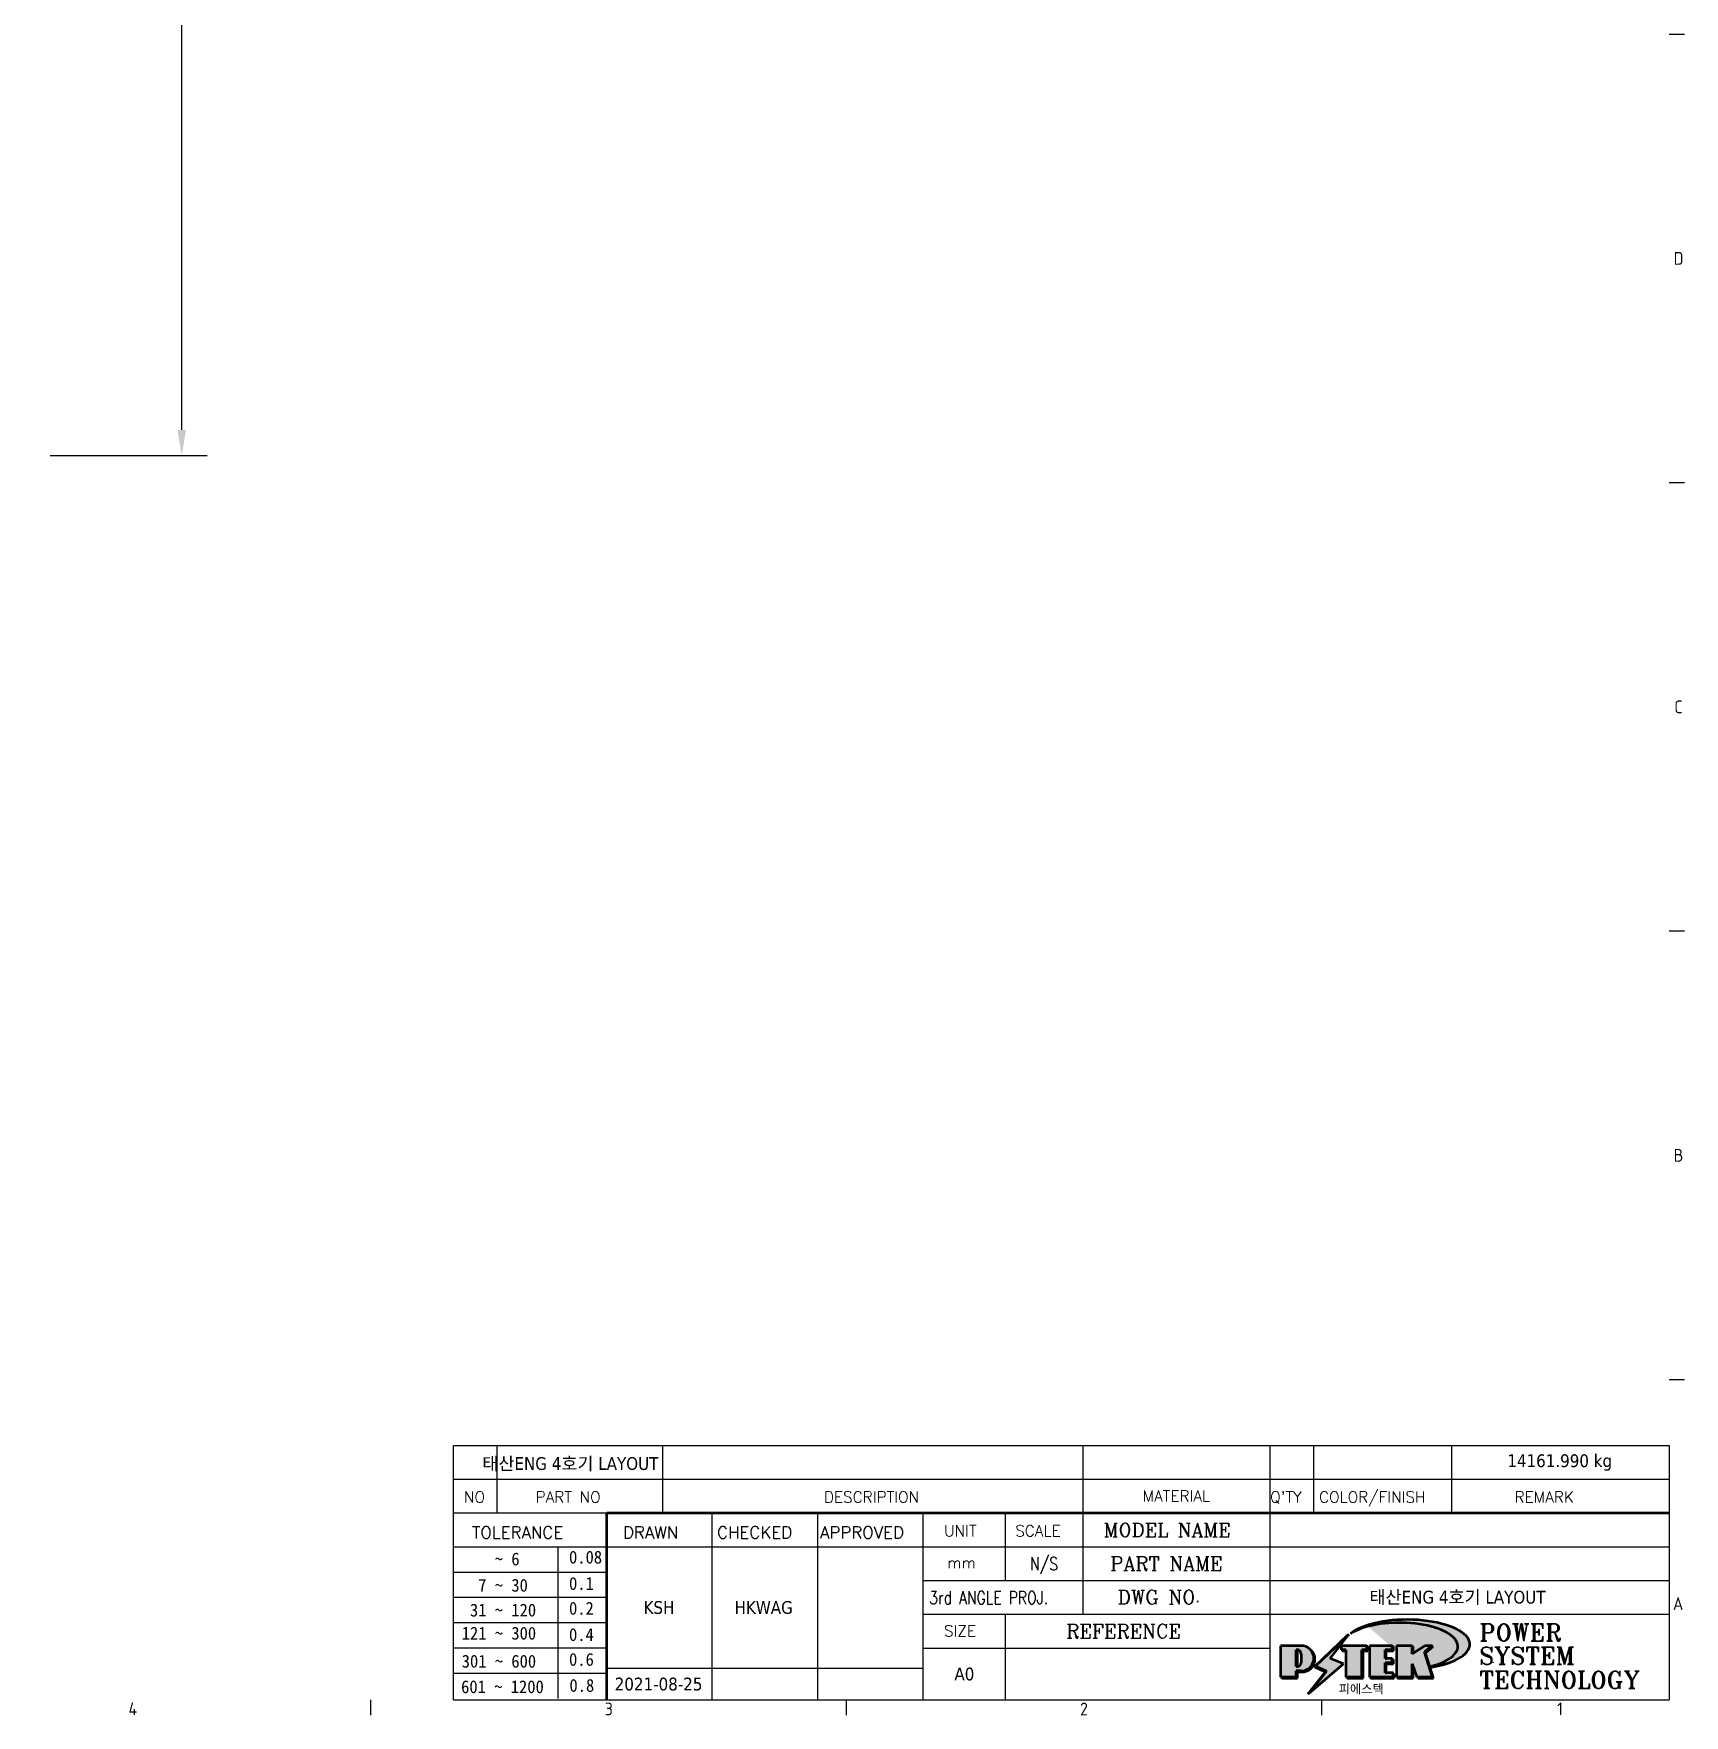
# Model space of a CAD drawing. Header units: millimetres. Extents: x 0 to 11890, y 0 to 8410.
# Drawn here: x 9134 to 11714, y 176 to 2804 of the extents above; entities that cross this region are included whole.
import ezdxf
from ezdxf.enums import TextEntityAlignment as Align

# ---------------------------------------------------------------- set-up
doc = ezdxf.new("R2010")
doc.units = ezdxf.units.MM
doc.header["$LTSCALE"] = 10
doc.layers.get('0').update_dxf_attribs({"color": 3, "lineweight": 25})
for name, color, linetype, lineweight in [('경계(ISO)', 7, 'Continuous', 25), ('제목(ISO)', 5, 'Continuous', 50), ('치수(ISO)', 2, 'Continuous', 25), ('해치(ISO)', 7, 'Continuous', 18)]:
    doc.layers.add(name, color=color, linetype=linetype, lineweight=lineweight)
doc.styles.add('HAN_291', font='')
doc.styles.add('HAN_370', font='', dxfattribs={"width": 2})
doc.styles.add('RC_284', font='ROMANC.shx')
doc.styles.add('RC_287', font='ROMANC.shx')
doc.styles.add('RC_292', font='ROMANC.shx')
doc.styles.add('ROMANT_294', font='romant.shx')
doc.styles.add('문자 텍스트_PSTEK_POSCO', font='isocp.shx')
doc.styles.add('치수 텍스트_PSTEK_POSCO', font='isocp.shx')
doc.styles.add('텍스트 스타일198', font='tahoma.ttf')
doc.styles.add('텍스트 스타일333', font='ROMANC.shx', dxfattribs={"width": 0.800000011920929})
doc.styles.get('HAN_291').set_extended_font_data('GulimChe')
doc.styles.get('HAN_370').set_extended_font_data('GulimChe')
doc.dimstyles.new('치수_PSTEK_POSCO', dxfattribs={"dimscale": 10, "dimtxt": 3, "dimasz": 2, "dimexe": 2, "dimexo": 2.5, "dimgap": 1, "dimtad": 1, "dimrnd": 1e-08, "dimdsep": 46, "dimtxsty": '치수 텍스트_PSTEK_POSCO', "dimcen": 0.09, "dimdle": 10, "dimclrd": 7, "dimclre": 7, "dimclrt": 2, "dimadec": 1, "dimazin": 2, "dimtfac": 1, "dimtmove": 0, "dimatfit": 3, "dimfxl": 0, "dimtolj": 1, "dimlwd": -1, "dimlwe": -1, "dimarcsym": 0})

# ---------------------------------------------------------------- blocks, each defined once
blk = doc.blocks.new('경계 Default Border')
at = {"layer": '경계(ISO)'}
for p, q in [((1169.000015258789, 280.3333282470703), (1171.399993896484, 280.3333282470703)), ((1169.000015258789, 210.2499961853027), (1171.399993896484, 210.2499961853027)), ((1169.000015258789, 140.1666641235352), (1171.399993896484, 140.1666641235352)), ((1169.000015258789, 70.08333206176758), (1171.399993896484, 70.08333206176758)), ((966.0624694824219, 20), (966.0624694824219, 17.59999990463257)), ((1040.374984741211, 20), (1040.374984741211, 17.59999990463257)), ((1114.6875, 20), (1114.6875, 17.59999990463257))]:
    blk.add_line(p, q, dxfattribs=at)
at = {"layer": '경계(ISO)', "color": 2, "char_height": 2.000000029802322, "attachment_point": 7, "style": '문자 텍스트_PSTEK_POSCO'}
for s, insert in [('D', (1169.718846771929, 244.2725963296058)), ('C', (1169.829693008277, 174.1892629962725)), ('B', (1169.718846771929, 104.1059296629392)), ('A', (1169.609600539701, 34.03689907122558)), ('4', (928.221896748788, 17.59999997019768)), ('3', (1002.664443034574, 17.580929648038)), ('2', (1076.949742964537, 17.580929648038)), ('1', (1151.501127422316, 17.59999997019768))]:
    blk.add_mtext(s, dxfattribs=dict(at, insert=insert))
blk = doc.blocks.new('제목 블록 PSTEK')
for color, points in [(252, [(317.2195697678507, 17.0593801673321), (322.0326348870767, 21.62682475217465), (322.2781991042243, 21.94392121864296), (317.0471853425802, 16.97985676345368), (318.7512090904202, 16.1899260703855), (316.0018030350395, 12.71868385740789), (316.3356552234328, 13.00206718743325), (318.9235935156908, 16.2694494742633)]), (5, [(321.6183518841322, 17.4193704504104), (319.5281351041078, 18.24969419629727), (322.4505835294948, 22.02344462252142), (317.2195697678507, 17.0593801673321), (318.9235935156908, 16.2694494742633), (316.1741874603099, 12.79820726128571)]), (1, [(324.4839107253602, 19.60711530335299), (325.2419748254881, 19.60711530335299), (325.2419748254881, 20.25857663940324), (321.2266040451076, 20.25857663940324), (321.2266040451076, 19.60711530335299), (321.9846681452406, 19.60711530335299), (321.9846681452406, 15.3430047401139), (324.4839107253602, 15.3430047401139)]), (252, [(321.9846681452406, 19.60711530335299), (321.4042753185749, 19.60711530335299), (321.4042753185749, 19.45905590879572), (321.9846681452406, 19.45905590879572)]), (252, [(324.6615819988275, 19.45905590879572), (325.4196460989604, 19.45905590879572), (325.4196460989604, 20.11051724484596), (325.2419748254881, 20.11051724484596), (325.2419748254881, 19.60711530335299), (324.4839107253602, 19.60711530335299), (324.4839107253602, 15.3430047401139), (322.1623394187076, 15.3430047401139), (322.1623394187076, 15.19494534555726), (324.6615819988275, 15.19494534555726)]), (1, [(329.2277337269622, 20.25857663940324), (325.65654113025, 20.25857663940324), (325.65654113025, 15.3430047401139), (329.3580259941756, 15.3430047401139), (329.3580259941756, 15.9944660761648), (328.1137701654877, 15.9944660761648), (328.1137701654877, 17.56360607323003), (329.2277337269622, 17.56360607323003), (329.2277337269622, 18.25543873810179), (328.1137701654877, 18.25543873810179), (328.1137701654877, 19.60711530335299), (329.2277337269622, 19.60711530335299)]), (252, [(328.2914414389548, 19.45905590879572), (329.4054050004294, 19.45905590879572), (329.4054050004294, 20.11051724484596), (329.2277337269622, 20.11051724484596), (329.2277337269622, 19.60711530335299), (328.1137701654877, 19.60711530335299), (328.1137701654877, 18.25543873810179), (328.2914414389548, 18.25543873810179)]), (1, [(332.3312149849806, 20.25857663940324), (329.8592894925411, 20.25857663940324), (329.8592894925411, 15.3430047401139), (332.3312149849806, 15.3430047401139), (332.3312149849806, 17.4318630164523), (333.0701931098801, 15.3430047401139), (335.4855464857051, 15.3430047401139), (334.2514536401189, 19.30614745124769), (335.4379594596742, 20.25857663940324), (334.3071782107978, 20.25857663940324), (332.3312149849806, 18.99741471888304)]), (252, [(332.5088862584528, 20.1105172448466), (332.3312149849806, 20.1105172448466), (332.3312149849806, 18.99741471888368), (332.5088862584528, 19.11081371413894)]), (252, [(335.6156307331414, 20.11051724484596), (335.2535118015555, 20.11051724484596), (334.2514536401189, 19.30614745124769), (335.4855464857051, 15.3430047401139), (333.1954852176545, 15.3430047401139), (333.2478643833523, 15.19494534555726), (335.6632177591723, 15.19494534555726), (334.4291249135862, 19.15808805669106)]), (252, [(329.5356972676428, 15.8464066816075), (329.3580259941756, 15.8464066816075), (329.3580259941756, 15.3430047401139), (325.8342124037171, 15.3430047401139), (325.8342124037171, 15.19494534555726), (329.5356972676428, 15.19494534555726)]), (252, [(328.2914414389548, 17.41554667867274), (329.4054050004294, 17.41554667867274), (329.4054050004294, 18.10737934354514), (329.2277337269622, 18.10737934354514), (329.2277337269622, 17.56360607323003), (328.1137701654877, 17.56360607323003), (328.1137701654877, 15.9944660761648), (328.2914414389548, 15.9944660761648)]), (252, [(332.5088862584528, 16.92964231796647), (332.3312149849806, 17.43186301645164), (332.3312149849806, 15.3430047401139), (330.0369607660135, 15.3430047401139), (330.0369607660135, 15.19494534555726), (332.5088862584528, 15.19494534555726)])]:
    blk.add_hatch(color=color).paths.add_polyline_path(points)
h = blk.add_hatch(color=1)
edge = h.paths.add_edge_path(flags=0)
edge.add_line((314.2242174273352, 19.60711530335299), (314.2242174273352, 17.00126995915134))
edge.add_line((314.2242174273352, 17.00126995915134), (314.3485873187598, 17.00126995915134))
edge.add_arc((314.3485873187598, 17.6527312952023), 0.6514613360509371, 270, 360)
edge.add_line((315.0000486548106, 17.6527312952023), (315.0000486548106, 18.95565396730211))
edge.add_arc((314.3485873187598, 18.95565396730212), 0.6514613360508712, 0, 90)
edge.add_line((314.3485873187598, 19.60711530335299), (314.2242174273352, 19.60711530335299))
edge = h.paths.add_edge_path()
edge.add_arc((314.9847713324306, 18.28938669179658), 1.969189947606664, 269.9999999999959, 450)
edge.add_line((314.9847713324306, 20.25857663940318), (311.7664314776902, 20.25857663940324))
edge.add_line((311.7664314776902, 20.25857663940324), (311.7664314776902, 15.3430047401139))
edge.add_line((311.7664314776902, 15.3430047401139), (314.2242174273352, 15.3430047401139))
edge.add_line((314.2242174273352, 15.3430047401139), (314.2242174273352, 16.32019674418991))
edge.add_line((314.2242174273352, 16.32019674418991), (314.9847713324307, 16.32019674418991))
h = blk.add_hatch(color=252)
edge = h.paths.add_edge_path()
edge.add_arc((314.9847713324309, 18.28938669179657), 1.969189947606666, 270, 406.8278729790604)
edge.add_arc((315.1624426058984, 18.1413272972396), 1.969189947606962, -90, 53.560984836317004, ccw=False)
edge.add_line((315.1624426058984, 16.17213734963263), (314.4018887008024, 16.17213734963263))
edge.add_line((314.4018887008024, 16.17213734963263), (314.4018887008024, 15.19494534555726))
edge.add_line((314.4018887008024, 15.19494534555726), (311.9441027511573, 15.19494534555726))
edge.add_line((311.9441027511573, 15.19494534555726), (311.9441027511573, 15.3430047401139))
edge.add_line((311.9441027511573, 15.3430047401139), (314.2242174273352, 15.3430047401139))
edge.add_line((314.2242174273352, 15.3430047401139), (314.2242174273352, 16.32019674418991))
edge.add_line((314.2242174273352, 16.32019674418991), (314.9847713324309, 16.32019674418991))
h = blk.add_hatch(color=252)
edge = h.paths.add_edge_path()
edge.add_line((314.4018887008024, 19.45905590879572), (314.5262585922315, 19.45905590879572))
edge.add_arc((314.5262585922314, 18.80759457274939), 0.6514613360463194, 60.4189348879147, 90.00000000000318, ccw=False)
edge.add_arc((314.3485873187602, 18.95565396730057), 0.6514613360524251, 39.96992292766206, 90.00000000009999)
edge.add_line((314.3485873187591, 19.60711530335307), (314.2242174273352, 19.60711530335298))
edge.add_line((314.2242174273352, 19.60711530335299), (314.2242174273352, 17.00126995915134))
edge.add_line((314.2242174273352, 17.00126995915134), (314.3485873187591, 17.00126995915134))
edge.add_arc((314.3485873187568, 17.652731295233), 0.6514613360816299, 270.0000000002, 274.6930825552478)
edge.add_line((314.4018887008024, 17.0034541317032), (314.4018887008024, 19.45905590879572))
at = {"layer": '해치(ISO)'}
h = blk.add_hatch(color=140, dxfattribs=at)
edge = h.paths.add_edge_path()
edge.add_ellipse((330.3660919371412, 20.15576403068321), major_axis=(9.100907360794343, 0), ratio=0.4069904968023172, start_angle=301.3098473703837, end_angle=507.7436900681698)
edge.add_ellipse((331.5340919371412, 20.4634168429492), major_axis=(-9.82350664112931, 0), ratio=0.3942600559756514, start_angle=111.51207141178469, end_angle=334.47025347086895, ccw=False)
edge.add_line((335.1363447531188, 16.8601935978785), (335.0955236905705, 16.99119398620872))
at = {"color": 180}
for p, q in [((182.475792979055, 11.79100474011392), (182.4757929790549, 51.56524660363496)), ((182.4757929790549, 51.56524660363496), (372.4757929537551, 51.56524660363496)), ((189.2651435055721, 51.56524660363496), (189.2651435055722, 41.00524660363494)), ((215.2152739891528, 41.00524660363494), (215.2152739891528, 51.56524660363496)), ((280.8758854511282, 51.56524660363496), (280.8758854511282, 41.00524660363494)), ((310.0881549537552, 51.56524660363496), (310.0881549537553, 41.00524660363494)), ((316.9044520275131, 51.56524660363496), (316.9044520275127, 41.00524660363494)), ((338.4566026226726, 51.56524660363496), (338.4566026226727, 41.00524660363494)), ((372.4757929537551, 51.56524660363496), (372.4757929537551, 11.79100474011389)), ((182.475792979055, 46.2852466036349), (372.4757929537551, 46.28524660363492)), ((182.475792979055, 41.00524660363493), (206.451475290024, 41.00524660363493)), ((222.9401812389276, 11.79100474011392), (222.9401812389276, 41.00524660363494)), ((239.4288871878316, 11.79100474011392), (239.4288871878316, 41.00524660363494)), ((255.9175931367356, 11.79100474011392), (255.9175931367356, 41.00524660363494)), ((268.6918866058747, 41.00524660363494), (268.6918866058747, 30.44524660363498)), ((280.8758854511282, 41.00524660363494), (280.8758854511282, 25.16524660363502)), ((310.088154953755, 41.00524660363494), (310.088154953755, 11.79100474011392)), ((182.475792979055, 35.72524660363497), (206.451475290024, 35.72524660363497)), ((198.8621818849491, 12.02524660363491), (198.8621818849491, 35.72524660363497)), ((206.451475290024, 35.72524660363497), (372.4757929537551, 35.72524660363497)), ((182.475792979055, 31.77524660363492), (206.451475290024, 31.77524660363492)), ((255.917593136736, 30.44524660363498), (372.4757929537552, 30.44524660363501)), ((182.475792979055, 27.82524660363487), (206.451475290024, 27.82524660363487)), ((182.475792979055, 23.87524660363505), (206.451475290024, 23.87524660363505)), ((255.9175931367359, 25.16524660363502), (372.4757929537552, 25.165246603635)), ((268.6918866058744, 25.16524660363502), (268.6918866058744, 11.79100474011392)), ((182.475792979055, 19.92524660363478), (206.451475290024, 19.92524660363478)), ((255.9175931367359, 19.88524660363481), (310.0881549537553, 19.88524660363481)), ((182.475792979055, 15.97524660363496), (206.451475290024, 15.97524660363496)), ((206.451475290024, 16.74100474011396), (255.9175931367359, 16.74100474011396)), ((182.475792979055, 11.79100474011392), (372.4757929537551, 11.79100474011389))]:
    blk.add_line(p, q, dxfattribs=at)
at = {"color": 7, "lineweight": 50}
for p, q in [((206.4514752900237, 11.79100474011392), (206.4514752900237, 41.00524660363494)), ((206.451475290024, 41.00524660363494), (372.4757929537551, 41.00524660363496))]:
    blk.add_line(p, q, dxfattribs=at)
at = {"color": 7}
for p, q in [((322.2781991042243, 21.94392121864296), (317.0471853425802, 16.97985676345368)), ((322.4505835294948, 22.02344462252142), (317.2195697678507, 17.0593801673321)), ((317.2195697678507, 17.0593801673321), (322.0326348870767, 21.62682475217465)), ((319.5281351041078, 18.24969419629727), (322.4505835294948, 22.02344462252142)), ((322.0326348870767, 21.62682475217465), (322.2781991042243, 21.94392121864296)), ((311.7664314776902, 20.25900474011391), (311.7664314776902, 15.34300474011391)), ((314.9847713324309, 20.25857663940324), (311.7664314776902, 20.25857663940324)), ((314.9847713324309, 20.25857663940324), (311.7664314776902, 20.25857663940324)), ((311.7664314776902, 20.25857663940324), (311.7664314776902, 15.3430047401139)), ((314.2242174273352, 17.00126995915134), (314.2242174273352, 19.60711530335299)), ((314.2242174273352, 19.60711530335299), (314.3485873187591, 19.60711530335299)), ((314.3485873187591, 19.60711530335299), (314.2242174273352, 19.60711530335299)), ((314.2242174273352, 19.60711530335299), (314.2242174273352, 17.00126995915134)), ((314.2242174273352, 17.00126995915134), (314.2242174273352, 19.60711530335299)), ((314.2242174273352, 19.60711530335299), (314.3485873187591, 19.60711530335299)), ((314.4018887008024, 19.45905590879572), (314.5262585922314, 19.45905590879572)), ((314.4018887008024, 17.0034541317032), (314.4018887008024, 19.45905590879572)), ((315.0000486548106, 18.95565396730275), (315.0000486548106, 17.65273129520161)), ((315.0000486548106, 18.95565396730275), (315.0000486548106, 17.65273129520161)), ((325.2419748254881, 20.25857663940324), (321.2266040451076, 20.25857663940324)), ((321.2266040451076, 20.25857663940324), (321.2266040451076, 19.60711530335299)), ((325.2419748254881, 20.25857663940324), (321.2266040451076, 20.25857663940324)), ((321.2266040451076, 20.25857663940324), (321.2266040451076, 19.60711530335299)), ((321.2266040451076, 19.60711530335299), (321.9846681452406, 19.60711530335299)), ((321.2266040451076, 19.60711530335299), (321.9846681452406, 19.60711530335299)), ((321.4042753185749, 19.60711530335299), (321.4042753185749, 19.45905590879572)), ((321.9846681452406, 19.60711530335299), (321.4042753185749, 19.60711530335299)), ((321.4042753185749, 19.45905590879572), (321.9846681452406, 19.45905590879572)), ((321.9846681452406, 19.60711530335299), (321.9846681452406, 15.3430047401139)), ((321.9846681452406, 19.45905590879572), (321.9846681452406, 19.60711530335299)), ((321.9846681452406, 19.60711530335299), (321.9846681452406, 15.3430047401139)), ((324.4839107253602, 19.60711530335299), (325.2419748254881, 19.60711530335299)), ((324.4839107253602, 15.3430047401139), (324.4839107253602, 19.60711530335299)), ((325.2419748254881, 19.60711530335299), (324.4839107253602, 19.60711530335299)), ((324.4839107253602, 19.60711530335299), (324.4839107253602, 15.3430047401139)), ((324.4839107253602, 19.60711530335299), (325.2419748254881, 19.60711530335299)), ((324.4839107253602, 15.3430047401139), (324.4839107253602, 19.60711530335299)), ((324.6615819988275, 19.45905590879572), (325.4196460989604, 19.45905590879572)), ((324.6615819988275, 15.19494534555726), (324.6615819988275, 19.45905590879572)), ((325.2419748254881, 19.60711530335299), (325.2419748254881, 20.25857663940324)), ((325.2419748254881, 19.60711530335299), (325.2419748254881, 20.25857663940324)), ((325.4196460989604, 20.11051724484596), (325.2419748254881, 20.11051724484596)), ((325.2419748254881, 20.11051724484596), (325.2419748254881, 19.60711530335299)), ((325.4196460989604, 19.45905590879572), (325.4196460989604, 20.11051724484596)), ((329.2277337269622, 20.25857663940324), (325.65654113025, 20.25857663940324)), ((325.65654113025, 20.25857663940324), (325.65654113025, 15.3430047401139)), ((325.65654113025, 20.25857663940324), (325.65654113025, 15.3430047401139)), ((329.2277337269622, 20.25857663940324), (325.65654113025, 20.25857663940324)), ((328.1137701654877, 18.25543873810179), (328.1137701654877, 19.60711530335299)), ((328.1137701654877, 19.60711530335299), (329.2277337269622, 19.60711530335299)), ((329.2277337269622, 19.60711530335299), (328.1137701654877, 19.60711530335299)), ((328.1137701654877, 19.60711530335299), (328.1137701654877, 18.25543873810179)), ((328.1137701654877, 18.25543873810179), (328.1137701654877, 19.60711530335299)), ((328.1137701654877, 19.60711530335299), (329.2277337269622, 19.60711530335299)), ((328.2914414389548, 18.25543873810179), (328.2914414389548, 19.45905590879572)), ((328.2914414389548, 19.45905590879572), (329.4054050004294, 19.45905590879572)), ((329.2277337269622, 19.60711530335299), (329.2277337269622, 20.25857663940324)), ((329.2277337269622, 19.60711530335299), (329.2277337269622, 20.25857663940324)), ((329.4054050004294, 20.11051724484596), (329.2277337269622, 20.11051724484596)), ((329.2277337269622, 20.11051724484596), (329.2277337269622, 19.60711530335299)), ((329.4054050004294, 19.45905590879572), (329.4054050004294, 20.11051724484596)), ((332.3312149849806, 20.25857663940324), (329.8592894925411, 20.25857663940324)), ((329.8592894925411, 20.25857663940324), (329.8592894925411, 15.3430047401139)), ((329.8592894925411, 20.25857663940324), (329.8592894925411, 15.3430047401139)), ((332.3312149849806, 20.25857663940324), (329.8592894925411, 20.25857663940324)), ((334.3071782107978, 20.25857663940324), (332.3312149849806, 18.99741471888304)), ((332.3312149849806, 18.99741471888304), (332.3312149849806, 20.25857663940324)), ((334.3071782107978, 20.25857663940324), (332.3312149849806, 18.99741471888304)), ((332.3312149849806, 18.99741471888304), (332.3312149849806, 20.25857663940324)), ((332.5088862584528, 20.1105172448466), (332.3312149849806, 20.1105172448466)), ((332.3312149849806, 20.1105172448466), (332.3312149849806, 18.99741471888368)), ((332.3312149849806, 18.99741471888368), (332.5088862584528, 19.11081371413894)), ((332.5088862584528, 19.11081371413894), (332.5088862584528, 20.1105172448466)), ((334.2514536401189, 19.30614745124769), (335.4379594596742, 20.25857663940324)), ((334.2514536401189, 19.30614745124769), (335.4379594596742, 20.25857663940324)), ((335.2535118015555, 20.11051724484596), (334.2514536401189, 19.30614745124769)), ((335.4855464857051, 15.3430047401139), (334.2514536401189, 19.30614745124769)), ((334.2514536401189, 19.30614745124769), (335.4855464857051, 15.3430047401139)), ((335.4855464857051, 15.3430047401139), (334.2514536401189, 19.30614745124769)), ((335.4379594596742, 20.25857663940324), (334.3071782107978, 20.25857663940324)), ((335.4379594596742, 20.25857663940324), (334.3071782107978, 20.25857663940324)), ((334.4291249135862, 19.15808805669104), (335.6156307331414, 20.11051724484596)), ((335.6632177591723, 15.19494534555726), (334.4291249135862, 19.15808805669104)), ((335.6156307331414, 20.11051724484596), (335.2535118015555, 20.11051724484596)), ((314.3485873187591, 17.00126995915134), (314.2242174273352, 17.00126995915134)), ((314.2242174273352, 17.00126995915134), (314.3485873187591, 17.00126995915134)), ((314.3485873187591, 17.00126995915134), (314.2242174273352, 17.00126995915134)), ((314.2242174273352, 16.32019674418991), (314.9847713324309, 16.32019674418991)), ((314.2242174273352, 15.3430047401139), (314.2242174273352, 16.32019674418991)), ((314.9847713324309, 16.32019674418991), (314.2242174273352, 16.32019674418991)), ((314.2242174273352, 16.32019674418991), (314.2242174273352, 15.3430047401139)), ((314.2242174273352, 16.32019674418991), (314.9847713324309, 16.32019674418991)), ((314.2242174273352, 15.3430047401139), (314.2242174273352, 16.32019674418991)), ((314.4018887008024, 16.17213734963263), (315.162442605898, 16.17213734963263)), ((314.4018887008024, 15.19494534555726), (314.4018887008024, 16.17213734963263)), ((318.7512090904202, 16.1899260703855), (316.0018030350395, 12.71868385740789)), ((316.1741874603099, 12.79820726128571), (321.6183518841322, 17.4193704504104)), ((318.9235935156908, 16.2694494742633), (316.1741874603099, 12.79820726128571)), ((316.3356552234328, 13.00206718743325), (318.9235935156908, 16.2694494742633)), ((317.0471853425802, 16.97985676345368), (318.7512090904202, 16.1899260703855)), ((318.9235935156908, 16.2694494742633), (317.2195697678507, 17.0593801673321)), ((317.2195697678507, 17.0593801673321), (318.9235935156908, 16.2694494742633)), ((321.6183518841322, 17.4193704504104), (319.5281351041078, 18.24969419629727)), ((329.2277337269622, 18.25543873810179), (328.1137701654877, 18.25543873810179)), ((328.1137701654877, 18.25543873810179), (328.2914414389548, 18.25543873810179)), ((329.2277337269622, 18.25543873810179), (328.1137701654877, 18.25543873810179)), ((328.1137701654877, 17.56360607323003), (329.2277337269622, 17.56360607323003)), ((328.1137701654877, 15.9944660761648), (328.1137701654877, 17.56360607323003)), ((329.2277337269622, 17.56360607323003), (328.1137701654877, 17.56360607323003)), ((328.1137701654877, 17.56360607323003), (328.1137701654877, 15.9944660761648)), ((328.1137701654877, 17.56360607323003), (329.2277337269622, 17.56360607323003)), ((328.1137701654877, 15.9944660761648), (328.1137701654877, 17.56360607323003)), ((329.3580259941756, 15.9944660761648), (328.1137701654877, 15.9944660761648)), ((328.1137701654877, 15.9944660761648), (328.2914414389548, 15.9944660761648)), ((329.3580259941756, 15.9944660761648), (328.1137701654877, 15.9944660761648)), ((328.2914414389548, 15.9944660761648), (328.2914414389548, 17.41554667867274)), ((328.2914414389548, 17.41554667867274), (329.4054050004294, 17.41554667867274)), ((329.2277337269622, 17.56360607323003), (329.2277337269622, 18.25543873810179)), ((329.2277337269622, 17.56360607323003), (329.2277337269622, 18.25543873810179)), ((329.4054050004294, 18.10737934354514), (329.2277337269622, 18.10737934354514)), ((329.2277337269622, 18.10737934354514), (329.2277337269622, 17.56360607323003)), ((329.3580259941756, 15.3430047401139), (329.3580259941756, 15.9944660761648)), ((329.3580259941756, 15.3430047401139), (329.3580259941756, 15.9944660761648)), ((329.5356972676428, 15.8464066816075), (329.3580259941756, 15.8464066816075)), ((329.3580259941756, 15.8464066816075), (329.3580259941756, 15.3430047401139)), ((329.4054050004294, 17.41554667867274), (329.4054050004294, 18.10737934354514)), ((329.5356972676428, 15.19494534555726), (329.5356972676428, 15.8464066816075)), ((332.3312149849806, 17.4318630164523), (333.0701931098801, 15.3430047401139)), ((332.3312149849806, 15.3430047401139), (332.3312149849806, 17.4318630164523)), ((332.5088862584528, 16.92964231796647), (332.3312149849806, 17.43186301645164)), ((332.3312149849806, 17.43186301645164), (332.3312149849806, 15.3430047401139)), ((332.3312149849806, 17.4318630164523), (333.0701931098801, 15.3430047401139)), ((332.3312149849806, 15.3430047401139), (332.3312149849806, 17.4318630164523)), ((332.5088862584528, 15.19494534555726), (332.5088862584528, 16.92964231796647)), ((345.0447381189468, 17.50375595811051), (344.9867755289346, 17.689895936919)), ((311.7664314776902, 15.3430047401139), (314.2242174273352, 15.3430047401139)), ((311.7664314776902, 15.3430047401139), (314.2242174273352, 15.3430047401139)), ((314.2242174273352, 15.3430047401139), (311.9441027511573, 15.3430047401139)), ((311.9441027511573, 15.3430047401139), (311.9441027511573, 15.19494534555726)), ((311.9441027511573, 15.19494534555726), (314.4018887008024, 15.19494534555726)), ((321.9846681452406, 15.3430047401139), (324.4839107253602, 15.3430047401139)), ((321.9846681452406, 15.3430047401139), (324.4839107253602, 15.3430047401139)), ((324.4839107253602, 15.3430047401139), (322.1623394187076, 15.3430047401139)), ((322.1623394187076, 15.3430047401139), (322.1623394187076, 15.19494534555726)), ((322.1623394187076, 15.19494534555726), (324.6615819988275, 15.19494534555726)), ((325.65654113025, 15.3430047401139), (329.3580259941756, 15.3430047401139)), ((325.65654113025, 15.3430047401139), (329.3580259941756, 15.3430047401139)), ((329.3580259941756, 15.3430047401139), (325.8342124037171, 15.3430047401139)), ((325.8342124037171, 15.3430047401139), (325.8342124037171, 15.19494534555726)), ((325.8342124037171, 15.19494534555726), (329.5356972676428, 15.19494534555726)), ((329.8592894925411, 15.3430047401139), (332.3312149849806, 15.3430047401139)), ((329.8592894925411, 15.3430047401139), (332.3312149849806, 15.3430047401139)), ((332.3312149849806, 15.3430047401139), (330.0369607660135, 15.3430047401139)), ((330.0369607660135, 15.3430047401139), (330.0369607660135, 15.19494534555726)), ((330.0369607660135, 15.19494534555726), (332.5088862584528, 15.19494534555726)), ((333.0701931098801, 15.3430047401139), (335.4855464857051, 15.3430047401139)), ((333.0701931098801, 15.3430047401139), (335.4855464857051, 15.3430047401139)), ((335.4855464857051, 15.3430047401139), (333.1954852176545, 15.3430047401139)), ((333.1954852176545, 15.3430047401139), (333.2478643833523, 15.19494534555726)), ((333.2478643833523, 15.19494534555726), (335.6632177591723, 15.19494534555726)), ((316.0018030350395, 12.71868385740789), (316.3356552234328, 13.00206718743325))]:
    blk.add_line(p, q, dxfattribs=at)
at = {"color": 5}
for p, q in [((322.4505835294948, 22.02344462252142), (317.2195697678507, 17.0593801673321)), ((319.5281351041078, 18.24969419629727), (322.4505835294948, 22.02344462252142)), ((316.1741874603099, 12.79820726128571), (321.6183518841322, 17.4193704504104)), ((318.9235935156908, 16.2694494742633), (316.1741874603099, 12.79820726128571)), ((317.2195697678507, 17.0593801673321), (318.9235935156908, 16.2694494742633)), ((321.6183518841322, 17.4193704504104), (319.5281351041078, 18.24969419629727))]:
    blk.add_line(p, q, dxfattribs=at)
at = {"color": 1}
for p, q in [((314.9847713324309, 20.25857663940324), (311.7664314776902, 20.25857663940324)), ((311.7664314776902, 20.25857663940324), (311.7664314776902, 15.3430047401139)), ((314.2242174273352, 17.00126995915134), (314.2242174273352, 19.60711530335299)), ((314.2242174273352, 19.60711530335299), (314.3485873187591, 19.60711530335299)), ((315.0000486548106, 18.95565396730275), (315.0000486548106, 17.65273129520161)), ((325.2419748254881, 20.25857663940324), (321.2266040451076, 20.25857663940324)), ((321.2266040451076, 20.25857663940324), (321.2266040451076, 19.60711530335299)), ((321.2266040451076, 19.60711530335299), (321.9846681452406, 19.60711530335299)), ((321.9846681452406, 19.60711530335299), (321.9846681452406, 15.3430047401139)), ((324.4839107253602, 19.60711530335299), (325.2419748254881, 19.60711530335299)), ((324.4839107253602, 15.3430047401139), (324.4839107253602, 19.60711530335299)), ((325.2419748254881, 19.60711530335299), (325.2419748254881, 20.25857663940324)), ((329.2277337269622, 20.25857663940324), (325.65654113025, 20.25857663940324)), ((325.65654113025, 20.25857663940324), (325.65654113025, 15.3430047401139)), ((328.1137701654877, 18.25543873810179), (328.1137701654877, 19.60711530335299)), ((328.1137701654877, 19.60711530335299), (329.2277337269622, 19.60711530335299)), ((329.2277337269622, 19.60711530335299), (329.2277337269622, 20.25857663940324)), ((332.3312149849806, 20.25857663940324), (329.8592894925411, 20.25857663940324)), ((329.8592894925411, 20.25857663940324), (329.8592894925411, 15.3430047401139)), ((334.3071782107978, 20.25857663940324), (332.3312149849806, 18.99741471888304)), ((332.3312149849806, 18.99741471888304), (332.3312149849806, 20.25857663940324)), ((334.2514536401189, 19.30614745124769), (335.4379594596742, 20.25857663940324)), ((335.4855464857051, 15.3430047401139), (334.2514536401189, 19.30614745124769)), ((335.4379594596742, 20.25857663940324), (334.3071782107978, 20.25857663940324)), ((314.3485873187591, 17.00126995915134), (314.2242174273352, 17.00126995915134)), ((314.2242174273352, 16.32019674418991), (314.9847713324309, 16.32019674418991)), ((314.2242174273352, 15.3430047401139), (314.2242174273352, 16.32019674418991)), ((329.2277337269622, 18.25543873810179), (328.1137701654877, 18.25543873810179)), ((328.1137701654877, 17.56360607323003), (329.2277337269622, 17.56360607323003)), ((328.1137701654877, 15.9944660761648), (328.1137701654877, 17.56360607323003)), ((329.3580259941756, 15.9944660761648), (328.1137701654877, 15.9944660761648)), ((329.2277337269622, 17.56360607323003), (329.2277337269622, 18.25543873810179)), ((329.3580259941756, 15.3430047401139), (329.3580259941756, 15.9944660761648)), ((332.3312149849806, 17.4318630164523), (333.0701931098801, 15.3430047401139)), ((332.3312149849806, 15.3430047401139), (332.3312149849806, 17.4318630164523)), ((311.7664314776902, 15.3430047401139), (314.2242174273352, 15.3430047401139)), ((321.9846681452406, 15.3430047401139), (324.4839107253602, 15.3430047401139)), ((325.65654113025, 15.3430047401139), (329.3580259941756, 15.3430047401139)), ((329.8592894925411, 15.3430047401139), (332.3312149849806, 15.3430047401139)), ((333.0701931098801, 15.3430047401139), (335.4855464857051, 15.3430047401139))]:
    blk.add_line(p, q, dxfattribs=at)
at = {"color": 7}
for centre, radius, start, end in [((314.3485873187598, 18.95565396730211), 0.6514613360508712, 0, 90), ((314.3485873187602, 18.95565396730057), 0.6514613360524251, 39.96992292766117, 90), ((314.3485873187598, 18.95565396730212), 0.6514613360508712, 0, 90), ((314.5262585922314, 18.80759457274939), 0.6514613360463193, 60.41893488791137, 90), ((314.9847713324309, 18.28938669179658), 1.969189947606665, 270, 90), ((314.9847713324309, 18.28938669179658), 1.969189947606665, 270, 90), ((314.9847713324307, 18.2893866917965), 1.969189947606594, 270, 46.82787297909833), ((315.1624426058984, 18.1413272972396), 1.969189947606961, 270, 53.56098483636067), ((314.3485873187597, 17.65273129520228), 0.6514613360509381, 270, 0), ((314.3485873187598, 17.6527312952023), 0.6514613360509381, 270, 0), ((314.3485873187568, 17.652731295233), 0.6514613360816299, 270, 274.6930825552478)]:
    blk.add_arc(centre, radius, start, end, dxfattribs=at)
at = {"color": 1}
for centre, radius, start, end in [((314.3485873187598, 18.95565396730211), 0.6514613360508712, 0, 90), ((314.9847713324309, 18.28938669179657), 1.969189947606665, 270, 90), ((314.3485873187598, 17.6527312952023), 0.6514613360509381, 270, 0)]:
    blk.add_arc(centre, radius, start, end, dxfattribs=at)
at = {"layer": '제목(ISO)', "lineweight": 18}
blk.add_line((182.475792979055, 35.72500474011393), (182.475792979055, 11.79100474011392), dxfattribs=at)
at = {"layer": '제목(ISO)'}
for p, q in [((322.2781991042243, 21.94392121864296), (317.0471853425802, 16.97985676345368)), ((322.4505835294948, 22.02344462252142), (317.2195697678507, 17.0593801673321)), ((317.2195697678507, 17.0593801673321), (322.0326348870767, 21.62682475217465)), ((319.5281351041078, 18.24969419629727), (322.4505835294948, 22.02344462252142)), ((322.0326348870767, 21.62682475217465), (322.2781991042243, 21.94392121864296)), ((314.9847713324306, 20.25857663940324), (311.7664314776902, 20.25857663940324)), ((311.7664314776902, 20.25857663940324), (311.7664314776902, 15.3430047401139)), ((314.2242174273352, 17.00126995915134), (314.2242174273352, 19.60711530335299)), ((314.2242174273352, 19.60711530335299), (314.3485873187598, 19.60711530335299)), ((314.3485873187591, 19.60711530335299), (314.2242174273352, 19.60711530335299)), ((314.2242174273352, 19.60711530335299), (314.2242174273352, 17.00126995915134)), ((314.4018887008024, 19.45905590879572), (314.5262585922314, 19.45905590879572)), ((314.4018887008024, 17.0034541317032), (314.4018887008024, 19.45905590879572)), ((315.0000486548106, 18.95565396730211), (315.0000486548106, 17.6527312952023)), ((325.2419748254881, 20.25857663940324), (321.2266040451076, 20.25857663940324)), ((321.2266040451076, 20.25857663940324), (321.2266040451076, 19.60711530335299)), ((321.2266040451076, 19.60711530335299), (321.9846681452406, 19.60711530335299)), ((321.9846681452406, 19.60711530335299), (321.4042753185749, 19.60711530335299)), ((321.4042753185749, 19.60711530335299), (321.4042753185749, 19.45905590879572)), ((321.4042753185749, 19.45905590879572), (321.9846681452406, 19.45905590879572)), ((321.9846681452406, 19.60711530335299), (321.9846681452406, 15.3430047401139)), ((321.9846681452406, 19.45905590879572), (321.9846681452406, 19.60711530335299)), ((324.4839107253602, 19.60711530335299), (325.2419748254881, 19.60711530335299)), ((324.4839107253602, 15.3430047401139), (324.4839107253602, 19.60711530335299)), ((325.2419748254881, 19.60711530335299), (324.4839107253602, 19.60711530335299)), ((324.4839107253602, 19.60711530335299), (324.4839107253602, 15.3430047401139)), ((324.6615819988275, 19.45905590879572), (325.4196460989604, 19.45905590879572)), ((324.6615819988275, 15.19494534555726), (324.6615819988275, 19.45905590879572)), ((325.2419748254881, 19.60711530335299), (325.2419748254881, 20.25857663940324)), ((325.4196460989604, 20.11051724484596), (325.2419748254881, 20.11051724484596)), ((325.2419748254881, 20.11051724484596), (325.2419748254881, 19.60711530335299)), ((325.4196460989604, 19.45905590879572), (325.4196460989604, 20.11051724484596)), ((329.2277337269622, 20.25857663940324), (325.65654113025, 20.25857663940324)), ((325.65654113025, 20.25857663940324), (325.65654113025, 15.3430047401139)), ((328.1137701654877, 18.25543873810179), (328.1137701654877, 19.60711530335299)), ((328.1137701654877, 19.60711530335299), (329.2277337269622, 19.60711530335299)), ((329.2277337269622, 19.60711530335299), (328.1137701654877, 19.60711530335299)), ((328.1137701654877, 19.60711530335299), (328.1137701654877, 18.25543873810179)), ((328.2914414389548, 19.45905590879572), (329.4054050004294, 19.45905590879572)), ((328.2914414389548, 18.25543873810179), (328.2914414389548, 19.45905590879572)), ((329.2277337269622, 19.60711530335299), (329.2277337269622, 20.25857663940324)), ((329.4054050004294, 20.11051724484596), (329.2277337269622, 20.11051724484596)), ((329.2277337269622, 20.11051724484596), (329.2277337269622, 19.60711530335299)), ((329.4054050004294, 19.45905590879572), (329.4054050004294, 20.11051724484596)), ((332.3312149849806, 20.25857663940324), (329.8592894925411, 20.25857663940324)), ((329.8592894925411, 20.25857663940324), (329.8592894925411, 15.3430047401139)), ((334.3071782107978, 20.25857663940324), (332.3312149849806, 18.99741471888304)), ((332.3312149849806, 18.99741471888304), (332.3312149849806, 20.25857663940324)), ((332.5088862584528, 20.1105172448466), (332.3312149849806, 20.1105172448466)), ((332.3312149849806, 20.1105172448466), (332.3312149849806, 18.99741471888368)), ((332.3312149849806, 18.99741471888368), (332.5088862584528, 19.11081371413894)), ((332.5088862584528, 19.11081371413894), (332.5088862584528, 20.1105172448466)), ((334.2514536401189, 19.30614745124769), (335.4379594596742, 20.25857663940324)), ((335.2535118015555, 20.11051724484596), (334.2514536401189, 19.30614745124769)), ((335.4855464857051, 15.3430047401139), (334.2514536401189, 19.30614745124769)), ((334.2514536401189, 19.30614745124769), (335.4855464857051, 15.3430047401139)), ((335.4379594596742, 20.25857663940324), (334.3071782107978, 20.25857663940324)), ((334.4291249135862, 19.15808805669106), (335.6156307331414, 20.11051724484596)), ((335.6632177591723, 15.19494534555726), (334.4291249135862, 19.15808805669106)), ((335.6156307331414, 20.11051724484596), (335.2535118015555, 20.11051724484596)), ((314.3485873187598, 17.00126995915134), (314.2242174273352, 17.00126995915134)), ((314.2242174273352, 17.00126995915134), (314.3485873187591, 17.00126995915134)), ((314.2242174273352, 15.3430047401139), (314.2242174273352, 16.32019674418991)), ((314.2242174273352, 16.32019674418991), (314.9847713324307, 16.32019674418991)), ((314.9847713324309, 16.32019674418991), (314.2242174273352, 16.32019674418991)), ((314.2242174273352, 16.32019674418991), (314.2242174273352, 15.3430047401139)), ((314.4018887008024, 15.19494534555726), (314.4018887008024, 16.17213734963263)), ((314.4018887008024, 16.17213734963263), (315.1624426058984, 16.17213734963263)), ((318.7512090904202, 16.1899260703855), (316.0018030350395, 12.71868385740789)), ((316.1741874603099, 12.79820726128571), (321.6183518841322, 17.4193704504104)), ((318.9235935156908, 16.2694494742633), (316.1741874603099, 12.79820726128571)), ((316.3356552234328, 13.00206718743325), (318.9235935156908, 16.2694494742633)), ((317.0471853425802, 16.97985676345368), (318.7512090904202, 16.1899260703855)), ((317.2195697678507, 17.0593801673321), (318.9235935156908, 16.2694494742633)), ((318.9235935156908, 16.2694494742633), (317.2195697678507, 17.0593801673321)), ((321.6183518841322, 17.4193704504104), (319.5281351041078, 18.24969419629727)), ((329.2277337269622, 18.25543873810179), (328.1137701654877, 18.25543873810179)), ((328.1137701654877, 18.25543873810179), (328.2914414389548, 18.25543873810179)), ((328.1137701654877, 15.9944660761648), (328.1137701654877, 17.56360607323003)), ((328.1137701654877, 17.56360607323003), (329.2277337269622, 17.56360607323003)), ((329.2277337269622, 17.56360607323003), (328.1137701654877, 17.56360607323003)), ((328.1137701654877, 17.56360607323003), (328.1137701654877, 15.9944660761648)), ((329.3580259941756, 15.9944660761648), (328.1137701654877, 15.9944660761648)), ((328.1137701654877, 15.9944660761648), (328.2914414389548, 15.9944660761648)), ((328.2914414389548, 17.41554667867274), (329.4054050004294, 17.41554667867274)), ((328.2914414389548, 15.9944660761648), (328.2914414389548, 17.41554667867274)), ((329.2277337269622, 17.56360607323003), (329.2277337269622, 18.25543873810179)), ((329.4054050004294, 18.10737934354514), (329.2277337269622, 18.10737934354514)), ((329.2277337269622, 18.10737934354514), (329.2277337269622, 17.56360607323003)), ((329.3580259941756, 15.3430047401139), (329.3580259941756, 15.9944660761648)), ((329.5356972676428, 15.8464066816075), (329.3580259941756, 15.8464066816075)), ((329.3580259941756, 15.8464066816075), (329.3580259941756, 15.3430047401139)), ((329.4054050004294, 17.41554667867274), (329.4054050004294, 18.10737934354514)), ((329.5356972676428, 15.19494534555726), (329.5356972676428, 15.8464066816075)), ((332.3312149849806, 15.3430047401139), (332.3312149849806, 17.4318630164523)), ((332.3312149849806, 17.4318630164523), (333.0701931098801, 15.3430047401139)), ((332.5088862584528, 16.92964231796647), (332.3312149849806, 17.43186301645164)), ((332.3312149849806, 17.43186301645164), (332.3312149849806, 15.3430047401139)), ((332.5088862584528, 15.19494534555726), (332.5088862584528, 16.92964231796647)), ((311.7664314776902, 15.3430047401139), (314.2242174273352, 15.3430047401139)), ((314.2242174273352, 15.3430047401139), (311.9441027511573, 15.3430047401139)), ((311.9441027511573, 15.3430047401139), (311.9441027511573, 15.19494534555726)), ((311.9441027511573, 15.19494534555726), (314.4018887008024, 15.19494534555726)), ((321.9846681452406, 15.3430047401139), (324.4839107253602, 15.3430047401139)), ((324.4839107253602, 15.3430047401139), (322.1623394187076, 15.3430047401139)), ((322.1623394187076, 15.3430047401139), (322.1623394187076, 15.19494534555726)), ((322.1623394187076, 15.19494534555726), (324.6615819988275, 15.19494534555726)), ((325.65654113025, 15.3430047401139), (329.3580259941756, 15.3430047401139)), ((329.3580259941756, 15.3430047401139), (325.8342124037171, 15.3430047401139)), ((325.8342124037171, 15.3430047401139), (325.8342124037171, 15.19494534555726)), ((325.8342124037171, 15.19494534555726), (329.5356972676428, 15.19494534555726)), ((329.8592894925411, 15.3430047401139), (332.3312149849806, 15.3430047401139)), ((332.3312149849806, 15.3430047401139), (330.0369607660135, 15.3430047401139)), ((330.0369607660135, 15.3430047401139), (330.0369607660135, 15.19494534555726)), ((330.0369607660135, 15.19494534555726), (332.5088862584528, 15.19494534555726)), ((333.0701931098801, 15.3430047401139), (335.4855464857051, 15.3430047401139)), ((335.4855464857051, 15.3430047401139), (333.1954852176545, 15.3430047401139)), ((333.1954852176545, 15.3430047401139), (333.2478643833523, 15.19494534555726)), ((333.2478643833523, 15.19494534555726), (335.6632177591723, 15.19494534555726)), ((316.0018030350395, 12.71868385740789), (316.3356552234328, 13.00206718743325))]:
    blk.add_line(p, q, dxfattribs=at)
at = {"layer": '제목(ISO)', "color": 4}
blk.add_line((335.1363447531188, 16.8601935978785), (335.0955236905705, 16.99119398620872), dxfattribs=at)
at = {"layer": '제목(ISO)'}
for centre, radius, start, end in [((314.3485873187598, 18.95565396730212), 0.6514613360508712, 0, 90), ((314.3485873187602, 18.95565396730057), 0.6514613360524251, 39.96992292766117, 90), ((314.5262585922314, 18.80759457274939), 0.6514613360463193, 60.41893488791137, 90), ((314.9847713324306, 18.28938669179658), 1.969189947606664, 46.82787297909431, 90), ((314.9847713324307, 18.2893866917965), 1.969189947606594, 270, 46.82787297909833), ((314.9847713324309, 18.28938669179657), 1.969189947606666, 270, 46.8278729790603), ((315.1624426058984, 18.1413272972396), 1.969189947606962, 270, 53.56098483631701), ((314.3485873187598, 17.6527312952023), 0.6514613360509371, 270, 0), ((314.3485873187568, 17.652731295233), 0.6514613360816299, 270, 274.6930825552478)]:
    blk.add_arc(centre, radius, start, end, dxfattribs=at)
at = {"layer": '제목(ISO)', "color": 4}
for centre, major_axis, ratio, start_param, end_param in [((331.5340919371412, 20.4634168429492), (9.82350664112931, 0), 0.3942600559756514, 5.087845455444478, 8.97919982663645), ((330.3660919371412, 20.15576403068321), (9.100907360794343, 0), 0.4069904968023172, 5.258848905294775, 8.861799147915196)]:
    blk.add_ellipse(centre, major_axis=major_axis, ratio=ratio, start_param=start_param, end_param=end_param, dxfattribs=at)
at = {"color": 2}
for s, height, style, p in [('COLOR/FINISH', 1.742399930953979, 'RC_284', (317.7725341324144, 42.62317362549192)), ('NO', 1.742399930953979, 'RC_284', (184.135398793432, 42.62317362549192)), ('PART NO', 1.742399930953979, 'RC_284', (195.3359407378685, 42.62317362549192)), ('DESCRIPTION', 1.742399930953979, 'RC_284', (240.4025565652523, 42.62317362549192)), ("Q'TY", 1.742399930953979, 'RC_284', (310.1440786515383, 42.62317362549192)), ('REMARK', 1.742399930953979, 'RC_284', (348.346649953877, 42.62317362549192)), ('MODEL NAME', 2.178000062704086, 'RC_292', (284.096330289083, 37.25462520371384)), (' TOLERANCE', 1.899999976158142, 'RC_287', (184.0872874387979, 37.00893196870329)), ('DRAWN', 1.899999976158142, 'RC_287', (208.9766620976279, 37.00893196870329)), ('CHECKED', 1.899999976158142, 'RC_287', (223.6856844514997, 37.00893196870329)), ('APPROVED', 1.899999976158142, 'RC_287', (239.7795453577791, 37.00893196870329)), ('UNIT', 1.742399930953979, 'RC_284', (259.1652673287452, 37.34317362549218)), ('SCALE', 1.742399930953979, 'RC_284', (270.2934779252897, 37.34317362549218)), ('    ~ 6', 2.000000029802322, 'HAN_291', (183.7721304966814, 32.8176515608431)), ('0.08', 2.000000029802322, 'HAN_291', (200.5467345600617, 33.09873600004101)), ('PART NAME', 2.178000062704086, 'RC_292', (285.1416959765849, 32.03045329421792)), ('mm', 1.742399930953979, 'RC_284', (259.6505418159997, 32.3543089683787)), ('  7 ~ 30', 2.000000029802322, 'HAN_291', (183.7721304966814, 28.70538114822415)), ('0.1', 2.000000029802322, 'HAN_291', (200.5467345600617, 28.98646558742206)), (' DWG NO.', 2.178000062704086, 'RC_292', (284.8124284083233, 26.75045329421772)), (' 31 ~ 120', 2.000000029802322, 'HAN_291', (183.7721304966814, 24.82628181916237)), ('0.2', 2.000000029802322, 'HAN_291', (200.5467345600617, 25.10736625836028)), ('121 ~ 300', 2.000000029802322, 'HAN_291', (183.7721304966814, 21.21401206133254)), ('0.4', 2.000000029802322, 'HAN_291', (200.5467345600617, 20.99509650053045)), ('SIZE', 1.742399930953979, 'RC_284', (259.1652673287452, 21.69497768947366)), ('REFERENCE', 2.178000062704086, 'RC_292', (278.2741065029841, 21.43214925458022)), ('301 ~ 600', 2.000000029802322, 'HAN_291', (183.7721304966814, 16.83491273227077)), ('0.6', 2.000000029802322, 'HAN_291', (200.5467345600617, 17.11599717146868)), ('601 ~ 1200', 2.000000029802322, 'HAN_291', (183.6802025156883, 12.84759660881125)), ('0.8', 2.000000029802322, 'HAN_291', (200.6097246063884, 13.05732192299702))]:
    blk.add_text(s, height=height, dxfattribs=dict(at, style=style)).set_placement(p)
at = {"color": 2, "style": 'RC_284'}
blk.add_text('MATERIAL', height=1.742399930953979, dxfattribs=at).set_placement((295.4820202024417, 43.64524660363492), align=Align.MIDDLE_CENTER)
at = {"color": 7, "style": '텍스트 스타일333', "width": 0.7999999523162842}
blk.add_text('N/S', height=2.000000029802322, dxfattribs=at).set_placement((274.7838860285014, 33.08524660363496), align=Align.MIDDLE_CENTER)
at = {"color": 2, "style": '텍스트 스타일333', "width": 0.7999999523162842}
blk.add_text('3rd ANGLE PROJ.', height=2.000000029802322, dxfattribs=at).set_placement((256.8430306642954, 26.76148381654429))
at = {"color": 7, "style": 'ROMANT_294'}
for s, p in [('POWER', (342.82727231297, 20.97115304607566)), ('SYSTEM', (342.82727231297, 17.3284636719184)), ('TECHNOLOGY', (342.82727231297, 13.57194088644453))]:
    blk.add_text(s, height=2.700000107288361, dxfattribs=at).set_placement(p)
at = {"color": 7, "insert": (320.8519732224835, 14.21236326823155), "char_height": 1.400000005960464, "attachment_point": 1, "line_spacing_factor": 0.3319999873638153, "style": 'HAN_370'}
blk.add_mtext('\\fHY견고딕|b0|i0;\\H1.4000;피에스텍', dxfattribs=at)
at = {"layer": '제목(ISO)', "color": 7, "style": '텍스트 스타일198'}
for tag, p in [('부품_번호_001', (187.1558605324041, 47.70267908530036)), ('질량\\P3;_001', (347.2052189502556, 48.1643332276222)), ('부품_번호_001', (325.815100785636, 26.82788307375824)), ('설계자_001', (212.1921344729705, 25.2331256569733)), ('점검자_001', (226.4283219195384, 25.23446884033784)), ('시트_크기_001', (260.7849278943267, 14.83879724865547)), ('작성_날짜_001', (207.6884406516629, 13.26600472521278))]:
    blk.add_attdef(tag, p, '', height=2.000000029802322, dxfattribs=at)
for tag, p in [('설명', (247.9590911860967, 48.92245857681107)), ('재질', (295.4820202024417, 48.92524660363499)), ("3._Q'TY", (313.4963034906341, 48.92524660363497)), ('4._COLOR', (327.6805273250926, 48.92524660363493)), ('1._MODEL_NAME', (341.233897335037, 38.36524660363497)), ('제목', (341.3354979047842, 33.12134217879078)), ('엔지니어링_승인자', (247.673240162284, 26.23312567187446)), ('프로젝트', (289.390020779815, 15.83812567187437)), ('점검_날짜', (231.1845342133799, 14.26600474011394)), ('엔지니어링_승인_날짜', (247.6732401622839, 14.26600474011394))]:
    blk.add_attdef(tag, text='', height=2.000000029802322, dxfattribs=at).set_placement(p, align=Align.MIDDLE_CENTER)
blk = doc.blocks.new('*D22')
at = {"layer": 'Defpoints', "color": 0}
for p in [(7986.826423103444, 6194.597080333544), (9365.36202635523, 6194.597080333544), (9109.626423103446, 2144.597080333546)]:
    blk.add_point(p, dxfattribs=at)
at = {"layer": '치수(ISO)', "color": 7}
for p, q in [((8036.826423103444, 6194.597080333544), (9405.36202635523, 6194.597080333544)), ((9365.362026355227, 2184.597080333546), (9365.36202635523, 6154.597080333544)), ((9159.626423103446, 2144.597080333546), (9405.362026355227, 2144.597080333546))]:
    blk.add_line(p, q, dxfattribs=at)
for points in [[(9358.695359688563, 6154.597080333544), (9372.028693021895, 6154.597080333544), (9365.36202635523, 6194.597080333544)], [(9358.695359688561, 2184.597080333546), (9372.028693021894, 2184.597080333546), (9365.362026355227, 2144.597080333546)]]:
    blk.add_solid(points, dxfattribs=at)
at = {"layer": '치수(ISO)', "color": 2, "insert": (9315.362026355227, 4091.573458286302), "char_height": 60, "attachment_point": 4, "rotation": 90, "style": '치수 텍스트_PSTEK_POSCO'}
blk.add_mtext('\\A1;4050', dxfattribs=at)

msp = doc.modelspace()

# ---------------------------------------------------------------- block references
at = {"xscale": 10, "yscale": 10, "zscale": 10}
msp.add_blockref('경계 Default Border', (0, 0), dxfattribs=at)
ref = msp.add_blockref('제목 블록 PSTEK', (7965.242070462449, 82.08995259886106), dxfattribs=dict(xscale=10, yscale=10, zscale=10))
ref.add_attrib('설계자_001', 'KSH', (10087.16341519216, 334.421209168594), dxfattribs={"layer": '제목(ISO)', "color": 7, "height": 20.00000029802322, "style": '텍스트 스타일198'})
ref.add_attrib('점검자_001', 'HKWAG', (10229.52528965783, 334.4346410022395), dxfattribs={"layer": '제목(ISO)', "color": 7, "height": 20.00000029802322, "style": '텍스트 스타일198'})
ref.add_attrib('시트_크기_001', 'A0', (10573.09134940571, 230.4779250854158), dxfattribs={"layer": '제목(ISO)', "color": 7, "height": 20.00000029802322, "style": '텍스트 스타일198'})
ref.add_attrib('작성_날짜_001', '2021-08-25', (10042.12647697908, 214.7499998509889), dxfattribs={"layer": '제목(ISO)', "color": 7, "height": 20.00000029802322, "style": '텍스트 스타일198'})
ref.add_attrib('부품_번호_001', '태산ENG 4호기 LAYOUT', (11221.77596727105, 350.5951485815043), dxfattribs={"layer": '제목(ISO)', "color": 7, "height": 20.00000029802322, "style": '텍스트 스타일198'})
ref.add_attrib('질량\\P3;_001', '14161.990 kg', (11437.29425996501, 563.733284875083), dxfattribs={"layer": '제목(ISO)', "color": 7, "height": 20.00000029802322, "style": '텍스트 스타일198'})
ref.add_attrib('부품_번호_001', '태산ENG 4호기 LAYOUT', (9835.183564738732, 559.3431086969256), dxfattribs={"layer": '제목(ISO)', "color": 7, "height": 20.00000029802322, "style": '텍스트 스타일198'})

# ---------------------------------------------------------------- dimensions: what is measured, and where the dimension line sits
at = {"layer": '치수(ISO)', "color": 7}
dim = msp.add_linear_dim(base=(9365.36202635523, 6194.597080333544), p1=(9109.626423103446, 2144.597080333546), p2=(7986.826423103444, 6194.597080333544), angle=90, dimstyle='치수_PSTEK_POSCO', override={"dimscale": 20, "dimtofl": 0, "dimatfit": 1}, dxfattribs=at)
dim.commit()
dim.dimension.update_dxf_attribs({"geometry": '*D22', "text_midpoint": (9365.362026355227, 4169.597080333546), "dimtype": 160})

doc.saveas('drawing.dxf')
